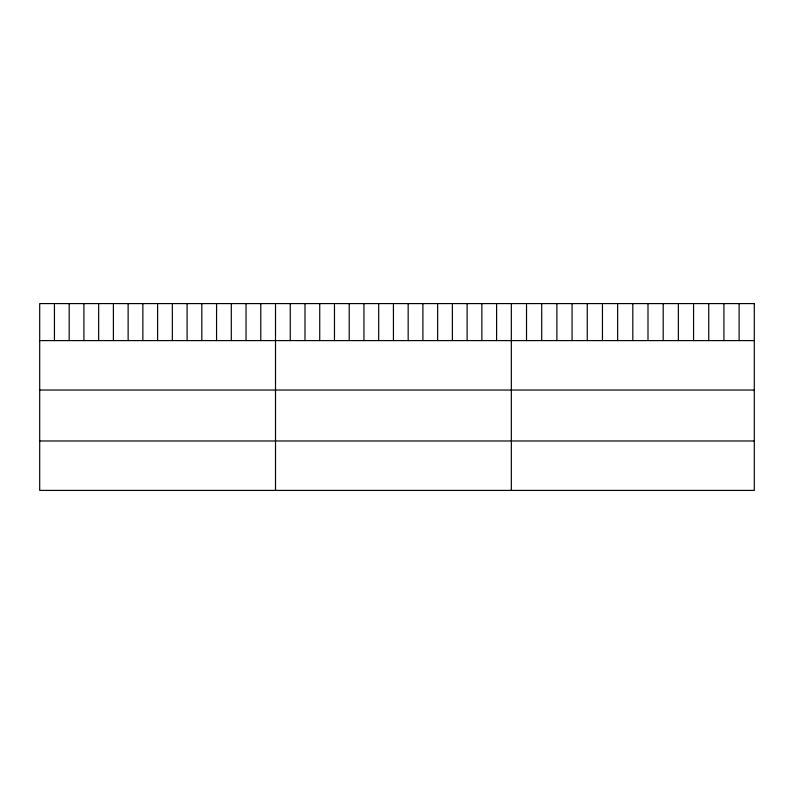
<?xml version="1.0" encoding="UTF-8"?>
<svg xmlns="http://www.w3.org/2000/svg" width="794" height="794" viewBox="0 0 794 794"><rect width="100%" height="100%" fill="white"/><g stroke="black" fill="none" stroke-linecap="round" stroke-linejoin="round"><path stroke-width="1.19" d="M39.7 340.596L754.3 340.596M39.7 390.033L754.3 390.033M39.7 440.978L754.3 440.978M739.115 303.586L739.115 340.596M723.929 303.586L723.929 340.596M708.744 303.586L708.744 340.596M693.559 303.586L693.559 340.596M678.374 303.586L678.374 340.596M663.189 303.586L663.189 340.596M648.003 303.586L648.003 340.596M632.818 303.586L632.818 340.596M617.633 303.586L617.633 340.596M602.447 303.586L602.447 340.596M587.262 303.586L587.262 340.596M572.077 303.586L572.077 340.596M556.892 303.586L556.892 340.596M541.707 303.586L541.707 340.596M526.521 303.586L526.521 340.596M511.336 303.586L511.336 490.414M496.597 303.586L496.597 340.596M481.859 303.586L481.859 340.596M467.12 303.586L467.12 340.596M452.382 303.586L452.382 340.596M437.643 303.586L437.643 340.596M422.904 303.586L422.904 340.596M408.166 303.586L408.166 340.596M393.427 303.586L393.427 340.596M378.688 303.586L378.688 340.596M363.95 303.586L363.95 340.596M349.211 303.586L349.211 340.596M334.473 303.586L334.473 340.596M319.734 303.586L319.734 340.596M304.995 303.586L304.995 340.596M290.257 303.586L290.257 340.596M275.518 303.586L275.518 490.414M260.779 303.586L260.779 340.596M246.041 303.586L246.041 340.596M231.302 303.586L231.302 340.596M216.564 303.586L216.564 340.596M201.825 303.586L201.825 340.596M187.086 303.586L187.086 340.596M172.348 303.586L172.348 340.596M157.609 303.586L157.609 340.596M142.87 303.586L142.87 340.596M128.132 303.586L128.132 340.596M113.393 303.586L113.393 340.596M98.655 303.586L98.655 340.596M83.916 303.586L83.916 340.596M69.177 303.586L69.177 340.596M54.439 303.586L54.439 340.596M754.3 303.586L39.7 303.586L39.7 490.414L754.3 490.414L754.3 303.586"/></g></svg>
